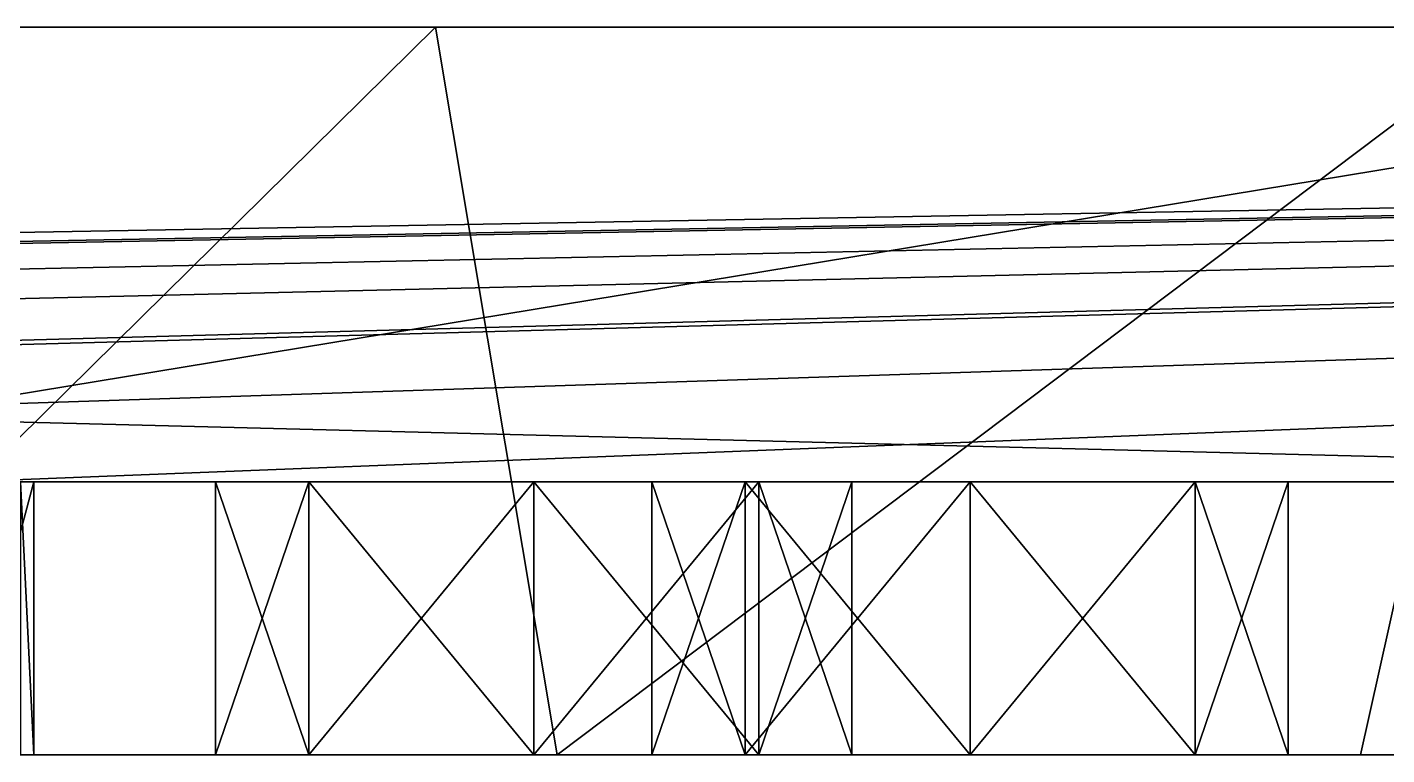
# Model space of a CAD drawing. Header units: millimetres. Extents: x -79 to 79, y 0 to 4.
# Drawn here: x 6.81 to 14.29, y 0 to 4 of the extents above; entities that cross this region are included whole.
import ezdxf

# ---------------------------------------------------------------- set-up
doc = ezdxf.new("R2010")
doc.units = ezdxf.units.MM
doc.header["$LTSCALE"] = 57.942387
for name, color, linetype in [('1', 7, 'CONTINUOUS'), ('14', 7, 'CONTINUOUS'), ('141', 7, 'CONTINUOUS'), ('146', 7, 'CONTINUOUS'), ('151', 7, 'CONTINUOUS'), ('161', 7, 'CONTINUOUS'), ('162', 7, 'CONTINUOUS'), ('167', 7, 'CONTINUOUS'), ('168', 7, 'CONTINUOUS'), ('188', 7, 'CONTINUOUS'), ('189', 7, 'CONTINUOUS'), ('2', 7, 'CONTINUOUS'), ('5', 7, 'CONTINUOUS'), ('77', 7, 'CONTINUOUS')]:
    doc.layers.add(name, color=color, linetype=linetype)

msp = doc.modelspace()

# ---------------------------------------------------------------- linework, layer by layer
at = {"layer": '1', "color": 250, "linetype": 'Continuous', "true_color": 0x272a2e}
for points in [[(6.4491, 0, 38.5), (20.3188, 0, 38.1743), (-79, 0, 42.5), (6.4491, 0, 38.5)], [(20.5786, 0, 38.5), (21.8478, 0, 38.5), (-79, 0, 42.5), (20.5786, 0, 38.5)], [(21.8478, 0, 38.5), (35.9773, 0, 38.5), (-79, 0, 42.5), (21.8478, 0, 38.5)], [(20.432, 0, 38.3515), (20.5786, 0, 38.5), (-79, 0, 42.5), (20.432, 0, 38.3515)], [(20.3188, 0, 38.1743), (20.432, 0, 38.3515), (-79, 0, 42.5), (20.3188, 0, 38.1743)], [(35.9773, 0, 38.5), (48.8756, 0, 38.5), (-79, 0, 42.5), (35.9773, 0, 38.5)], [(48.8756, 0, 38.5), (62.7452, 0, 38.1743), (-79, 0, 42.5), (48.8756, 0, 38.5)], [(63.005, 0, 38.5), (64.2742, 0, 38.5), (-79, 0, 42.5), (63.005, 0, 38.5)], [(-79, 0, 42.5), (64.2742, 0, 38.5), (79, 0, 42.5), (-79, 0, 42.5)], [(62.8585, 0, 38.3515), (63.005, 0, 38.5), (-79, 0, 42.5), (62.8585, 0, 38.3515)], [(62.7452, 0, 38.1743), (62.8585, 0, 38.3515), (-79, 0, 42.5), (62.7452, 0, 38.1743)], [(9.7283, 0, -57.4621), (6.7764, 0, -47.6236), (4.9992, 0, -57.4894), (9.7283, 0, -57.4621)], [(6.4491, 0, 38.5), (6.8503, 0, 37.926), (20.3188, 0, 38.1743), (6.4491, 0, 38.5)], [(6.7764, 0, -37.2292), (6.7764, 0, -47.6236), (9.7283, 0, -57.4621), (6.7764, 0, -37.2292)], [(6.7764, 0, -37.2292), (7.85, 0, -29), (6.7764, 0, -5.1972), (6.7764, 0, -37.2292)], [(7.85, 0, -29), (6.7764, 0, -37.2292), (9.7283, 0, -57.4621), (7.85, 0, -29)], [(6.8503, 0, 37.926), (6.7764, 0, 37.2292), (7.85, 0, -29), (6.8503, 0, 37.926)], [(7.85, 0, -29), (6.7764, 0, 37.2292), (6.7764, 0, 5.1972), (7.85, 0, -29)], [(7.85, 0, -29), (6.7764, 0, 5.1972), (6.7764, 0, -5.1972), (7.85, 0, -29)], [(20.3188, 0, 38.1743), (6.8503, 0, 37.926), (14.4368, 0, 26.4104), (20.3188, 0, 38.1743)], [(14.4368, 0, 26.4104), (6.8503, 0, 37.926), (13.75, 0, 20), (14.4368, 0, 26.4104)], [(6.8503, 0, 37.926), (10.25, 0, -20), (10.25, 0, 20), (6.8503, 0, 37.926)], [(10.25, 0, -20), (6.8503, 0, 37.926), (9.6, 0, -27.2501), (10.25, 0, -20)], [(13.75, 0, 20), (6.8503, 0, 37.926), (13.2377, 0, 21.2371), (13.75, 0, 20)], [(13.2377, 0, 21.2371), (6.8503, 0, 37.926), (12, 0, 21.7499), (13.2377, 0, 21.2371)], [(12, 0, 21.7499), (6.8503, 0, 37.926), (10.7623, 0, 21.2371), (12, 0, 21.7499)], [(10.7623, 0, 21.2371), (6.8503, 0, 37.926), (10.25, 0, 20), (10.7623, 0, 21.2371)], [(9.6, 0, -27.2501), (6.8503, 0, 37.926), (8.3623, 0, -27.7629), (9.6, 0, -27.2501)], [(8.3623, 0, -27.7629), (6.8503, 0, 37.926), (7.85, 0, -29), (8.3623, 0, -27.7629)], [(8.3623, 0, -30.2371), (7.85, 0, -29), (9.7283, 0, -57.4621), (8.3623, 0, -30.2371)], [(9.6, 0, -30.7499), (8.3623, 0, -30.2371), (9.7283, 0, -57.4621), (9.6, 0, -30.7499)], [(10.8377, 0, -27.7629), (10.25, 0, -20), (9.6, 0, -27.2501), (10.8377, 0, -27.7629)], [(10.8377, 0, -30.2371), (9.6, 0, -30.7499), (9.7283, 0, -57.4621), (10.8377, 0, -30.2371)], [(14.147, 0, -57.4189), (10.8377, 0, -30.2371), (9.7283, 0, -57.4621), (14.147, 0, -57.4189)], [(10.25, 0, -20), (10.7623, 0, -18.7629), (10.25, 0, 20), (10.25, 0, -20)], [(10.25, 0, 20), (10.7623, 0, -18.7629), (10.7623, 0, 18.7629), (10.25, 0, 20)], [(10.7623, 0, -21.2371), (10.25, 0, -20), (10.8377, 0, -27.7629), (10.7623, 0, -21.2371)], [(10.7623, 0, -18.7629), (12, 0, -18.2501), (10.7623, 0, 18.7629), (10.7623, 0, -18.7629)], [(10.7623, 0, 18.7629), (12, 0, -18.2501), (12, 0, 18.2501), (10.7623, 0, 18.7629)], [(12, 0, -21.7499), (10.7623, 0, -21.2371), (11.35, 0, -29), (12, 0, -21.7499)], [(11.35, 0, -29), (10.7623, 0, -21.2371), (10.8377, 0, -27.7629), (11.35, 0, -29)], [(11.35, 0, -29), (10.8377, 0, -30.2371), (14.147, 0, -57.4189), (11.35, 0, -29)], [(12, 0, -21.7499), (11.35, 0, -29), (14.147, 0, -57.4189), (12, 0, -21.7499)], [(12, 0, -18.2501), (13.2377, 0, -18.7629), (12, 0, 18.2501), (12, 0, -18.2501)], [(12, 0, 18.2501), (13.2377, 0, -18.7629), (13.2377, 0, 18.7629), (12, 0, 18.2501)], [(13.2377, 0, -21.2371), (12, 0, -21.7499), (14.147, 0, -57.4189), (13.2377, 0, -21.2371)], [(13.2377, 0, -18.7629), (13.75, 0, -20), (13.2377, 0, 18.7629), (13.2377, 0, -18.7629)], [(13.75, 0, -20), (13.2377, 0, -21.2371), (14.147, 0, -57.4189), (13.75, 0, -20)], [(13.75, 0, -20), (13.75, 0, 20), (13.2377, 0, 18.7629), (13.75, 0, -20)], [(14.4368, 0, -26.4104), (14.4368, 0, 26.4104), (13.75, 0, 20), (14.4368, 0, -26.4104)], [(14.4368, 0, -26.4104), (13.75, 0, 20), (14.147, 0, -57.4189), (14.4368, 0, -26.4104)], [(13.75, 0, 20), (13.75, 0, -20), (14.147, 0, -57.4189), (13.75, 0, 20)], [(18.2431, 0, -57.3652), (14.4368, 0, -26.4104), (14.147, 0, -57.4189), (18.2431, 0, -57.3652)]]:
    msp.add_3dface(points, dxfattribs=at)
at = {"layer": '14', "color": 250, "linetype": 'Continuous', "true_color": 0x272a2e}
for points in [[(9.06, 4, -57.467), (4.9992, 0, -57.4894), (3.0259, 4, -57.4963), (9.06, 4, -57.467)], [(9.7283, 0, -57.4621), (4.9992, 0, -57.4894), (9.06, 4, -57.467), (9.7283, 0, -57.4621)], [(15.0409, 4, -57.4085), (9.7283, 0, -57.4621), (9.06, 4, -57.467), (15.0409, 4, -57.4085)], [(14.147, 0, -57.4189), (9.7283, 0, -57.4621), (15.0409, 4, -57.4085), (14.147, 0, -57.4189)], [(18.2431, 0, -57.3652), (14.147, 0, -57.4189), (15.0409, 4, -57.4085), (18.2431, 0, -57.3652)]]:
    msp.add_3dface(points, dxfattribs=at)
at = {"layer": '141', "color": 250, "linetype": 'Continuous', "true_color": 0x272a2e}
for points in [[(-79, 4, 42.5), (79, 4, 42.5), (-70, 4, 38.5), (-79, 4, 42.5)], [(-70, 4, 38.5), (79, 4, 42.5), (70, 4, 38.5), (-70, 4, 38.5)], [(19.0231, 4, -53.3524), (3.0259, 4, -57.4963), (1.7355, 4, -53.4986), (19.0231, 4, -53.3524)], [(9.06, 4, -57.467), (3.0259, 4, -57.4963), (19.0231, 4, -53.3524), (9.06, 4, -57.467)], [(15.0409, 4, -57.4085), (9.06, 4, -57.467), (19.0231, 4, -53.3524), (15.0409, 4, -57.4085)]]:
    msp.add_3dface(points, dxfattribs=at)
at = {"layer": '146', "color": 250, "linetype": 'Continuous', "true_color": 0x272a2e}
for points in [[(-64.2742, 1.5, 38.5), (-70, 1.5, 38.5), (70, 4, 38.5), (-64.2742, 1.5, 38.5)], [(-70, 1.5, 38.5), (-70, 4, 38.5), (70, 4, 38.5), (-70, 1.5, 38.5)], [(-63.005, 1.5, 38.5), (-64.2742, 1.5, 38.5), (70, 4, 38.5), (-63.005, 1.5, 38.5)], [(-48.8756, 1.5, 38.5), (-63.005, 1.5, 38.5), (70, 4, 38.5), (-48.8756, 1.5, 38.5)], [(-35.9773, 1.5, 38.5), (-48.8756, 1.5, 38.5), (70, 4, 38.5), (-35.9773, 1.5, 38.5)], [(-21.8478, 1.5, 38.5), (-35.9773, 1.5, 38.5), (70, 4, 38.5), (-21.8478, 1.5, 38.5)], [(-20.5786, 1.5, 38.5), (-21.8478, 1.5, 38.5), (70, 4, 38.5), (-20.5786, 1.5, 38.5)], [(-6.4491, 1.5, 38.5), (-20.5786, 1.5, 38.5), (70, 4, 38.5), (-6.4491, 1.5, 38.5)], [(6.4491, 1.5, 38.5), (-6.4491, 1.5, 38.5), (70, 4, 38.5), (6.4491, 1.5, 38.5)], [(20.5786, 1.5, 38.5), (6.4491, 1.5, 38.5), (70, 4, 38.5), (20.5786, 1.5, 38.5)]]:
    msp.add_3dface(points, dxfattribs=at)
at = {"layer": '151', "color": 250, "linetype": 'Continuous', "true_color": 0x272a2e}
for points in [[(3.8412, 1.5, -53.4941), (19.0231, 4, -53.3524), (1.7355, 4, -53.4986), (3.8412, 1.5, -53.4941)], [(3.8412, 1.5, -53.4941), (23.0156, 1.5, -53.2824), (19.0231, 4, -53.3524), (3.8412, 1.5, -53.4941)]]:
    msp.add_3dface(points, dxfattribs=at)
at = {"layer": '161', "color": 250, "linetype": 'Continuous', "true_color": 0x272a2e}
for points in [[(10.7623, 0, -18.7629), (10.25, 0, -20), (10.7623, 1.5, -18.7629), (10.7623, 0, -18.7629)], [(10.25, 0, -20), (10.25, 1.5, -20), (10.7623, 1.5, -18.7629), (10.25, 0, -20)], [(12, 0, -18.2501), (10.7623, 0, -18.7629), (12, 1.5, -18.2501), (12, 0, -18.2501)], [(10.7623, 0, -18.7629), (10.7623, 1.5, -18.7629), (12, 1.5, -18.2501), (10.7623, 0, -18.7629)], [(13.2377, 0, -18.7629), (12, 0, -18.2501), (13.2377, 1.5, -18.7629), (13.2377, 0, -18.7629)], [(12, 0, -18.2501), (12, 1.5, -18.2501), (13.2377, 1.5, -18.7629), (12, 0, -18.2501)], [(13.75, 0, -20), (13.2377, 0, -18.7629), (13.75, 1.5, -20), (13.75, 0, -20)], [(13.75, 1.5, -20), (13.2377, 0, -18.7629), (13.2377, 1.5, -18.7629), (13.75, 1.5, -20)]]:
    msp.add_3dface(points, dxfattribs=at)
at = {"layer": '162', "color": 250, "linetype": 'Continuous', "true_color": 0x272a2e}
for points in [[(10.25, 0, -20), (10.7623, 0, -21.2371), (10.25, 1.5, -20), (10.25, 0, -20)], [(10.7623, 0, -21.2371), (10.7623, 1.5, -21.2371), (10.25, 1.5, -20), (10.7623, 0, -21.2371)], [(10.7623, 0, -21.2371), (12, 0, -21.7499), (10.7623, 1.5, -21.2371), (10.7623, 0, -21.2371)], [(12, 0, -21.7499), (12, 1.5, -21.7499), (10.7623, 1.5, -21.2371), (12, 0, -21.7499)], [(12, 0, -21.7499), (13.2377, 0, -21.2371), (12, 1.5, -21.7499), (12, 0, -21.7499)], [(13.2377, 0, -21.2371), (13.2377, 1.5, -21.2371), (12, 1.5, -21.7499), (13.2377, 0, -21.2371)], [(13.2377, 0, -21.2371), (13.75, 0, -20), (13.2377, 1.5, -21.2371), (13.2377, 0, -21.2371)], [(13.75, 0, -20), (13.75, 1.5, -20), (13.2377, 1.5, -21.2371), (13.75, 0, -20)]]:
    msp.add_3dface(points, dxfattribs=at)
at = {"layer": '167', "color": 250, "linetype": 'Continuous', "true_color": 0x272a2e}
for points in [[(10.7623, 0, 21.2371), (10.25, 0, 20), (10.7623, 1.5, 21.2371), (10.7623, 0, 21.2371)], [(10.25, 0, 20), (10.25, 1.5, 20), (10.7623, 1.5, 21.2371), (10.25, 0, 20)], [(12, 0, 21.7499), (10.7623, 0, 21.2371), (12, 1.5, 21.7499), (12, 0, 21.7499)], [(10.7623, 0, 21.2371), (10.7623, 1.5, 21.2371), (12, 1.5, 21.7499), (10.7623, 0, 21.2371)], [(13.2377, 0, 21.2371), (12, 0, 21.7499), (13.2377, 1.5, 21.2371), (13.2377, 0, 21.2371)], [(12, 0, 21.7499), (12, 1.5, 21.7499), (13.2377, 1.5, 21.2371), (12, 0, 21.7499)], [(13.75, 0, 20), (13.2377, 0, 21.2371), (13.75, 1.5, 20), (13.75, 0, 20)], [(13.75, 1.5, 20), (13.2377, 0, 21.2371), (13.2377, 1.5, 21.2371), (13.75, 1.5, 20)]]:
    msp.add_3dface(points, dxfattribs=at)
at = {"layer": '168', "color": 250, "linetype": 'Continuous', "true_color": 0x272a2e}
for points in [[(10.25, 0, 20), (10.7623, 0, 18.7629), (10.25, 1.5, 20), (10.25, 0, 20)], [(10.7623, 0, 18.7629), (10.7623, 1.5, 18.7629), (10.25, 1.5, 20), (10.7623, 0, 18.7629)], [(10.7623, 0, 18.7629), (12, 0, 18.2501), (10.7623, 1.5, 18.7629), (10.7623, 0, 18.7629)], [(12, 0, 18.2501), (12, 1.5, 18.2501), (10.7623, 1.5, 18.7629), (12, 0, 18.2501)], [(12, 0, 18.2501), (13.2377, 0, 18.7629), (12, 1.5, 18.2501), (12, 0, 18.2501)], [(13.2377, 0, 18.7629), (13.2377, 1.5, 18.7629), (12, 1.5, 18.2501), (13.2377, 0, 18.7629)], [(13.2377, 0, 18.7629), (13.75, 0, 20), (13.2377, 1.5, 18.7629), (13.2377, 0, 18.7629)], [(13.75, 0, 20), (13.75, 1.5, 20), (13.2377, 1.5, 18.7629), (13.75, 0, 20)]]:
    msp.add_3dface(points, dxfattribs=at)
at = {"layer": '188', "color": 250, "linetype": 'Continuous', "true_color": 0x272a2e}
for points in [[(8.3623, 0, -27.7629), (7.85, 0, -29), (8.3623, 1.5, -27.7629), (8.3623, 0, -27.7629)], [(7.85, 0, -29), (7.85, 1.5, -29), (8.3623, 1.5, -27.7629), (7.85, 0, -29)], [(9.6, 0, -27.2501), (8.3623, 0, -27.7629), (9.6, 1.5, -27.2501), (9.6, 0, -27.2501)], [(8.3623, 0, -27.7629), (8.3623, 1.5, -27.7629), (9.6, 1.5, -27.2501), (8.3623, 0, -27.7629)], [(10.8377, 0, -27.7629), (9.6, 0, -27.2501), (10.8377, 1.5, -27.7629), (10.8377, 0, -27.7629)], [(9.6, 0, -27.2501), (9.6, 1.5, -27.2501), (10.8377, 1.5, -27.7629), (9.6, 0, -27.2501)], [(11.35, 0, -29), (10.8377, 0, -27.7629), (11.35, 1.5, -29), (11.35, 0, -29)], [(11.35, 1.5, -29), (10.8377, 0, -27.7629), (10.8377, 1.5, -27.7629), (11.35, 1.5, -29)]]:
    msp.add_3dface(points, dxfattribs=at)
at = {"layer": '189', "color": 250, "linetype": 'Continuous', "true_color": 0x272a2e}
for points in [[(7.85, 0, -29), (8.3623, 0, -30.2371), (7.85, 1.5, -29), (7.85, 0, -29)], [(8.3623, 0, -30.2371), (8.3623, 1.5, -30.2371), (7.85, 1.5, -29), (8.3623, 0, -30.2371)], [(8.3623, 0, -30.2371), (9.6, 0, -30.7499), (8.3623, 1.5, -30.2371), (8.3623, 0, -30.2371)], [(9.6, 0, -30.7499), (9.6, 1.5, -30.7499), (8.3623, 1.5, -30.2371), (9.6, 0, -30.7499)], [(9.6, 0, -30.7499), (10.8377, 0, -30.2371), (9.6, 1.5, -30.7499), (9.6, 0, -30.7499)], [(10.8377, 0, -30.2371), (10.8377, 1.5, -30.2371), (9.6, 1.5, -30.7499), (10.8377, 0, -30.2371)], [(10.8377, 0, -30.2371), (11.35, 0, -29), (10.8377, 1.5, -30.2371), (10.8377, 0, -30.2371)], [(11.35, 0, -29), (11.35, 1.5, -29), (10.8377, 1.5, -30.2371), (11.35, 0, -29)]]:
    msp.add_3dface(points, dxfattribs=at)
at = {"layer": '2', "color": 250, "linetype": 'Continuous', "true_color": 0x272a2e}
for points in [[(20.8528, 1.5, -38.6598), (21.5736, 1.5, -38.6598), (3.8412, 1.5, -53.4941), (20.8528, 1.5, -38.6598)], [(3.8412, 1.5, -53.4941), (21.5736, 1.5, -38.6598), (23.0156, 1.5, -53.2824), (3.8412, 1.5, -53.4941)], [(20.3188, 1.5, -38.1743), (20.8528, 1.5, -38.6598), (3.8412, 1.5, -53.4941), (20.3188, 1.5, -38.1743)], [(6.7764, 1.5, -47.6236), (20.3188, 1.5, -38.1743), (3.8412, 1.5, -53.4941), (6.7764, 1.5, -47.6236)], [(6.4491, 1.5, 38.5), (20.5786, 1.5, 38.5), (6.8503, 1.5, 37.926), (6.4491, 1.5, 38.5)], [(14.4368, 1.5, -26.4104), (20.3188, 1.5, -38.1743), (6.7764, 1.5, -47.6236), (14.4368, 1.5, -26.4104)], [(13.75, 1.5, -20), (14.4368, 1.5, -26.4104), (6.7764, 1.5, -47.6236), (13.75, 1.5, -20)], [(6.7764, 1.5, -37.2292), (6.7764, 1.5, -5.1972), (6.8503, 1.5, 37.926), (6.7764, 1.5, -37.2292)], [(6.8503, 1.5, 37.926), (7.85, 1.5, -29), (6.7764, 1.5, -37.2292), (6.8503, 1.5, 37.926)], [(11.35, 1.5, -29), (13.75, 1.5, -20), (6.7764, 1.5, -47.6236), (11.35, 1.5, -29)], [(10.8377, 1.5, -30.2371), (11.35, 1.5, -29), (6.7764, 1.5, -47.6236), (10.8377, 1.5, -30.2371)], [(9.6, 1.5, -30.7499), (10.8377, 1.5, -30.2371), (6.7764, 1.5, -47.6236), (9.6, 1.5, -30.7499)], [(8.3623, 1.5, -30.2371), (9.6, 1.5, -30.7499), (6.7764, 1.5, -47.6236), (8.3623, 1.5, -30.2371)], [(7.85, 1.5, -29), (8.3623, 1.5, -30.2371), (6.7764, 1.5, -47.6236), (7.85, 1.5, -29)], [(6.7764, 1.5, -47.6236), (6.7764, 1.5, -37.2292), (7.85, 1.5, -29), (6.7764, 1.5, -47.6236)], [(6.7764, 1.5, -5.1972), (6.7764, 1.5, 5.1972), (6.8503, 1.5, 37.926), (6.7764, 1.5, -5.1972)], [(6.8503, 1.5, 37.926), (6.7764, 1.5, 5.1972), (6.7764, 1.5, 37.2292), (6.8503, 1.5, 37.926)], [(10.7623, 1.5, 21.2371), (10.25, 1.5, 20), (6.8503, 1.5, 37.926), (10.7623, 1.5, 21.2371)], [(10.25, 1.5, 20), (7.85, 1.5, -29), (6.8503, 1.5, 37.926), (10.25, 1.5, 20)], [(20.3188, 1.5, 38.1743), (10.7623, 1.5, 21.2371), (6.8503, 1.5, 37.926), (20.3188, 1.5, 38.1743)], [(20.432, 1.5, 38.3515), (20.3188, 1.5, 38.1743), (6.8503, 1.5, 37.926), (20.432, 1.5, 38.3515)], [(20.5786, 1.5, 38.5), (20.432, 1.5, 38.3515), (6.8503, 1.5, 37.926), (20.5786, 1.5, 38.5)], [(7.85, 1.5, -29), (10.25, 1.5, 20), (8.3623, 1.5, -27.7629), (7.85, 1.5, -29)], [(8.3623, 1.5, -27.7629), (10.25, 1.5, 20), (9.6, 1.5, -27.2501), (8.3623, 1.5, -27.7629)], [(10.25, 1.5, -20), (10.7623, 1.5, -21.2371), (9.6, 1.5, -27.2501), (10.25, 1.5, -20)], [(9.6, 1.5, -27.2501), (10.7623, 1.5, -21.2371), (10.8377, 1.5, -27.7629), (9.6, 1.5, -27.2501)], [(10.25, 1.5, 20), (10.25, 1.5, -20), (9.6, 1.5, -27.2501), (10.25, 1.5, 20)], [(10.7623, 1.5, -18.7629), (10.25, 1.5, -20), (10.7623, 1.5, 18.7629), (10.7623, 1.5, -18.7629)], [(10.7623, 1.5, 18.7629), (10.25, 1.5, -20), (10.25, 1.5, 20), (10.7623, 1.5, 18.7629)], [(10.7623, 1.5, -21.2371), (12, 1.5, -21.7499), (10.8377, 1.5, -27.7629), (10.7623, 1.5, -21.2371)], [(12, 1.5, -18.2501), (10.7623, 1.5, -18.7629), (12, 1.5, 18.2501), (12, 1.5, -18.2501)], [(12, 1.5, 18.2501), (10.7623, 1.5, -18.7629), (10.7623, 1.5, 18.7629), (12, 1.5, 18.2501)], [(12, 1.5, 21.7499), (10.7623, 1.5, 21.2371), (20.3188, 1.5, 38.1743), (12, 1.5, 21.7499)], [(12, 1.5, -21.7499), (11.35, 1.5, -29), (10.8377, 1.5, -27.7629), (12, 1.5, -21.7499)], [(13.2377, 1.5, -21.2371), (13.75, 1.5, -20), (11.35, 1.5, -29), (13.2377, 1.5, -21.2371)], [(12, 1.5, -21.7499), (13.2377, 1.5, -21.2371), (11.35, 1.5, -29), (12, 1.5, -21.7499)], [(13.2377, 1.5, -18.7629), (12, 1.5, -18.2501), (13.2377, 1.5, 18.7629), (13.2377, 1.5, -18.7629)], [(13.2377, 1.5, 18.7629), (12, 1.5, -18.2501), (12, 1.5, 18.2501), (13.2377, 1.5, 18.7629)], [(13.2377, 1.5, 21.2371), (12, 1.5, 21.7499), (14.4368, 1.5, 26.4104), (13.2377, 1.5, 21.2371)], [(14.4368, 1.5, 26.4104), (12, 1.5, 21.7499), (20.3188, 1.5, 38.1743), (14.4368, 1.5, 26.4104)], [(13.75, 1.5, -20), (13.2377, 1.5, -18.7629), (13.75, 1.5, 20), (13.75, 1.5, -20)], [(13.75, 1.5, 20), (13.2377, 1.5, -18.7629), (13.2377, 1.5, 18.7629), (13.75, 1.5, 20)], [(13.75, 1.5, 20), (13.2377, 1.5, 21.2371), (14.4368, 1.5, 26.4104), (13.75, 1.5, 20)], [(14.4368, 1.5, -26.4104), (13.75, 1.5, -20), (14.4368, 1.5, 26.4104), (14.4368, 1.5, -26.4104)], [(13.75, 1.5, -20), (13.75, 1.5, 20), (14.4368, 1.5, 26.4104), (13.75, 1.5, -20)]]:
    msp.add_3dface(points, dxfattribs=at)
at = {"layer": '5', "color": 250, "linetype": 'Continuous', "true_color": 0x272a2e}
for points in [[(-79, 0, 42.5), (79, 0, 42.5), (-79, 4, 42.5), (-79, 0, 42.5)], [(-79, 4, 42.5), (79, 0, 42.5), (79, 4, 42.5), (-79, 4, 42.5)]]:
    msp.add_3dface(points, dxfattribs=at)
at = {"layer": '77', "color": 250, "linetype": 'Continuous', "true_color": 0x272a2e}
for points in [[(6.8503, 0, 37.926), (6.4491, 0, 38.5), (6.8503, 1.5, 37.926), (6.8503, 0, 37.926)], [(6.4491, 0, 38.5), (6.4491, 1.5, 38.5), (6.8503, 1.5, 37.926), (6.4491, 0, 38.5)], [(6.7764, 0, 37.2292), (6.8503, 0, 37.926), (6.7764, 1.5, 37.2292), (6.7764, 0, 37.2292)], [(6.8503, 0, 37.926), (6.8503, 1.5, 37.926), (6.7764, 1.5, 37.2292), (6.8503, 0, 37.926)]]:
    msp.add_3dface(points, dxfattribs=at)

doc.saveas('drawing.dxf')
